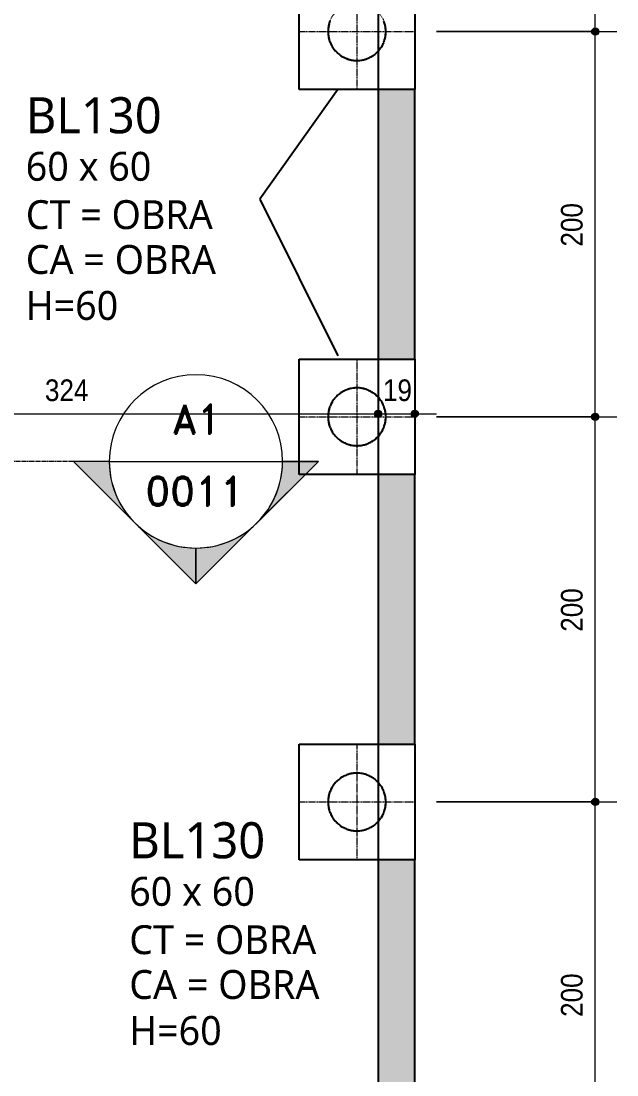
# Model space of a CAD drawing. Extents: x -2131 to 52870, y -3196 to 88043.
# Drawn here: x 46123 to 46432, y 406 to 953 of the extents above; entities that cross this region are included whole.
import ezdxf

# ---------------------------------------------------------------- set-up
doc = ezdxf.new("R2010")
doc.units = 0
for name, pattern in [('Centro de 6 mm', [1.32, 0.6, -0.24, 0.24, -0.24]), ('Hidden', [0.714375, 0.47625, -0.238125]), ('Traço', [0.635, 0.3175, -0.3175])]:
    doc.linetypes.add(name, pattern=pattern)
for name, color, linetype, lineweight in [('A-ANNO-DIMS', 7, 'Continuous', 9), ('A-ANNO-DIMS-75', 7, 'Continuous', 9), ('A-DETL-THIN', 7, 'Continuous', 25), ('G-ANNO-SYMB', 7, 'Continuous', 9), ('S-BEAM', 7, 'Continuous', 25), ('S-BEAM-HDLN', 7, 'Traço', 25), ('S-FNDN', 7, 'Continuous', 25), ('S-FNDN-HDLN', 7, 'Traço', 18), ('S-FNDN-IDEN', 7, 'Continuous', 9)]:
    doc.layers.add(name, color=color, linetype=linetype, lineweight=lineweight)
doc.styles.add('Fira Sans_3', font='', dxfattribs={"width": 0.9, "height": 11.25})
doc.styles.add('Gadugi', font='gadugi.ttf', dxfattribs={"height": 15})
doc.styles.add('Gadugi_7', font='gadugi.ttf', dxfattribs={"height": 0.2})
doc.styles.add('Gadugi_8', font='gadugi.ttf', dxfattribs={"height": 18.75})
doc.styles.add('RomanD', font='romand__.ttf', dxfattribs={"height": 15})
doc.styles.get('Fira Sans_3').set_extended_font_data('Fira Sans')
doc.dimstyles.new('PED_1_5mm_ESQ_3', dxfattribs={"dimscale": 30.48, "dimtxt": 15.344768, "dimasz": 0.492126, "dimexe": 0.369094, "dimexo": 0.369094, "dimgap": 0.073819, "dimtad": 1, "dimdec": 1, "dimrnd": 0.5, "dimdsep": 46, "dimtxsty": 'Fira Sans_3', "dimblk1": 'DOTSMALL', "dimblk2": 'DOTSMALL', "dimsah": 1, "dimcen": 0.09, "dimdle": 0.369094, "dimazin": 0, "dimtfac": 1, "dimtdec": 4, "dimtix": 1, "dimtmove": 0, "dimatfit": 3, "dimfxl": 1, "dimtvp": 1, "dimtolj": 1, "dimtzin": 0, "dimarcsym": 2})
doc.dimstyles.new('PED_1_5mm_ESQ_7', dxfattribs={"dimscale": 30.48, "dimtxt": 15.344768, "dimasz": 0.492126, "dimexe": 0.369094, "dimexo": 0.369094, "dimgap": 0.073819, "dimtad": 1, "dimdec": 1, "dimrnd": 0.5, "dimdsep": 46, "dimtxsty": 'Fira Sans_3', "dimblk1": 'DOTSMALL', "dimblk2": 'DOTSMALL', "dimsah": 1, "dimcen": 0.09, "dimdle": 0.369094, "dimazin": 0, "dimtfac": 1, "dimtdec": 4, "dimtix": 1, "dimtmove": 0, "dimatfit": 3, "dimfxl": 1, "dimtvp": 1, "dimtolj": 1, "dimtzin": 0, "dimarcsym": 2})

# ---------------------------------------------------------------- blocks, each defined once
blk = doc.blocks.new('PED_BLRET-1EST_R01_2019_muro_ - 60x60x60-3843966-PL C 001 - FORMA DO TÉRREO')
at = {"layer": 'S-FNDN', "linetype": 'Hidden', "lineweight": 18}
for p, q in [((0, 30), (0, -30)), ((-30, 0), (30, 0))]:
    blk.add_line(p, q, dxfattribs=at)
at = {"layer": 'S-FNDN-HDLN'}
blk.add_circle((0, 0), 15, dxfattribs=at)
blk = doc.blocks.new('Corte - M_Cabeça do corte - Preenchida-2060824-PL C 001 - FORMA DO TÉRREO')
at = {"layer": 'G-ANNO-SYMB'}
h = blk.add_hatch(color=256, dxfattribs=at)
edge = h.paths.add_edge_path(flags=0)
edge.add_line((-0.6, 0.8485), (-0.6, 0.6))
edge.add_arc((-0.6, 0), 0.6, 90, 135)
edge.add_line((-1.0243, 0.4243), (-0.6, 0.8485))
h = blk.add_hatch(color=256, dxfattribs=at)
edge = h.paths.add_edge_path(flags=0)
edge.add_line((-0.6, 0.8485), (-0.1757, 0.4243))
edge.add_arc((-0.6, 0), 0.6, 45, 90)
edge.add_line((-0.6, 0.6), (-0.6, 0.8485))
h = blk.add_hatch(color=256, dxfattribs=at)
edge = h.paths.add_edge_path(flags=0)
edge.add_line((-1.4485, 0), (-1.0243, 0.4243))
edge.add_arc((-0.6, 0), 0.6, 135, 180)
edge.add_line((-1.2, 0), (-1.4485, 0))
h = blk.add_hatch(color=256, dxfattribs=at)
edge = h.paths.add_edge_path(flags=0)
edge.add_line((0.2485, 0), (0, 0))
edge.add_arc((-0.6, 0), 0.6, 360, 405)
edge.add_line((-0.1757, 0.4243), (0.2485, 0))
for p, q in [((-0.6, 0.8485), (-1.4485, 0)), ((-0.6, 0.8485), (-1.0243, 0.4243)), ((-0.6, 0.8485), (0.2485, 0)), ((-0.6, 0.6), (-0.6, 0.8485)), ((-0.6, 0.8485), (-0.6, 0.6)), ((-0.1757, 0.4243), (-0.6, 0.8485)), ((-1.0243, 0.4243), (-1.4485, 0)), ((0.2485, 0), (-0.1757, 0.4243)), ((-1.4485, 0), (-1.2, 0)), ((0, 0), (0.2485, 0)), ((-1.2, 0), (-1.4485, 0)), ((0, 0), (0.2485, 0))]:
    blk.add_line(p, q, dxfattribs=at)
for start, end in [(360, 180), (90, 135), (45, 90), (135, 180), (360, 45), (180, 360)]:
    blk.add_arc((-0.6, 0), 0.6, start, end, dxfattribs=at)
blk = doc.blocks.new('DIMBLOCK419-PL C 001 - FORMA DO TÉRREO')
at = {"layer": 'A-ANNO-DIMS-75', "transparency": 16777216}
h = blk.add_hatch(color=256, dxfattribs=at)
edge = h.paths.add_edge_path(flags=0)
edge.add_arc((45984.13, 749.52), 1.88, 0, 360)
h = blk.add_hatch(color=256, dxfattribs=at)
edge = h.paths.add_edge_path(flags=0)
edge.add_arc((46308.11, 749.52), 1.88, 0, 360)
for p, q in [((45984.13, 740.92), (45984.13, 760.77)), ((46308.11, -184.7), (46308.11, 760.77)), ((45972.88, 749.52), (46308.11, 749.52)), ((45984.13, 749.52), (45984.13, 740.92)), ((46308.11, 749.52), (46308.11, -184.7))]:
    blk.add_line(p, q, dxfattribs=at)
for centre in [(45984.13, 749.52), (46308.11, 749.52)]:
    blk.add_circle(centre, 1.88, dxfattribs=at)
at = {"layer": 'A-ANNO-DIMS-75', "color": 0, "transparency": 16777216, "insert": (46135.1, 767.35), "char_height": 11.25, "width": 26.4402, "attachment_point": 1, "line_spacing_factor": 1.049215, "style": 'Fira Sans_3'}
blk.add_mtext('324', dxfattribs=at)
blk = doc.blocks.new('_DotSmall')
at = {"color": 0, "linetype": 'ByBlock', "const_width": 0.5}
blk.add_lwpolyline([(-0.0625, 0, 1), (0.0625, 0, 1)], format="xyb", close=True, dxfattribs=at)
blk = doc.blocks.new('DIMBLOCK420-PL C 001 - FORMA DO TÉRREO')
at = {"layer": 'A-ANNO-DIMS-75', "transparency": 16777216}
h = blk.add_hatch(color=256, dxfattribs=at)
edge = h.paths.add_edge_path(flags=0)
edge.add_arc((46308.11, 749.52), 1.88, 0, 360)
h = blk.add_hatch(color=256, dxfattribs=at)
edge = h.paths.add_edge_path(flags=0)
edge.add_arc((46327.11, 749.52), 1.88, 0, 360)
for p, q in [((46308.11, -184.7), (46308.11, 760.77)), ((46327.11, -184.7), (46327.11, 760.77)), ((46308.11, 749.52), (46338.36, 749.52)), ((46308.11, 749.52), (46308.11, -184.7)), ((46327.11, 749.52), (46327.11, -184.7))]:
    blk.add_line(p, q, dxfattribs=at)
for centre in [(46308.11, 749.52), (46327.11, 749.52)]:
    blk.add_circle(centre, 1.88, dxfattribs=at)
at = {"layer": 'A-ANNO-DIMS-75', "color": 0, "transparency": 16777216, "insert": (46310.63, 767.35), "char_height": 11.25, "width": 16.7612, "attachment_point": 1, "line_spacing_factor": 1.049215, "style": 'Fira Sans_3'}
blk.add_mtext('19', dxfattribs=at)
blk = doc.blocks.new('DIMBLOCK594-PL C 001 - FORMA DO TÉRREO')
at = {"layer": 'A-ANNO-DIMS-75', "transparency": 16777216}
h = blk.add_hatch(color=256, dxfattribs=at)
edge = h.paths.add_edge_path(flags=0)
edge.add_arc((46420.87, 547.94), 1.88, 0, 360)
h = blk.add_hatch(color=256, dxfattribs=at)
edge = h.paths.add_edge_path(flags=0)
edge.add_arc((46420.87, 347.94), 1.88, 0, 360)
for p, q in [((46338.36, 547.94), (46432.12, 547.94)), ((46420.87, 547.94), (46338.36, 547.94)), ((46420.87, 347.94), (46420.87, 547.94)), ((46338.36, 347.94), (46432.12, 347.94)), ((46420.87, 347.94), (46338.36, 347.94))]:
    blk.add_line(p, q, dxfattribs=at)
for centre in [(46420.87, 547.94), (46420.87, 347.94)]:
    blk.add_circle(centre, 1.88, dxfattribs=at)
at = {"layer": 'A-ANNO-DIMS-75', "color": 0, "transparency": 16777216, "insert": (46403.04, 436.33), "char_height": 11.25, "width": 27.8567, "attachment_point": 1, "rotation": 90, "line_spacing_factor": 1.049215, "style": 'Fira Sans_3'}
blk.add_mtext('200', dxfattribs=at)
blk = doc.blocks.new('DIMBLOCK595-PL C 001 - FORMA DO TÉRREO')
at = {"layer": 'A-ANNO-DIMS-75', "transparency": 16777216}
h = blk.add_hatch(color=256, dxfattribs=at)
edge = h.paths.add_edge_path(flags=0)
edge.add_arc((46420.87, 747.94), 1.88, 0, 360)
h = blk.add_hatch(color=256, dxfattribs=at)
edge = h.paths.add_edge_path(flags=0)
edge.add_arc((46420.87, 547.94), 1.88, 0, 360)
for p, q in [((46338.36, 747.94), (46432.12, 747.94)), ((46420.87, 747.94), (46338.36, 747.94)), ((46420.87, 547.94), (46420.87, 747.94)), ((46338.36, 547.94), (46432.12, 547.94)), ((46420.87, 547.94), (46338.36, 547.94))]:
    blk.add_line(p, q, dxfattribs=at)
for centre in [(46420.87, 747.94), (46420.87, 547.94)]:
    blk.add_circle(centre, 1.88, dxfattribs=at)
at = {"layer": 'A-ANNO-DIMS-75', "color": 0, "transparency": 16777216, "insert": (46403.04, 636.33), "char_height": 11.25, "width": 27.8567, "attachment_point": 1, "rotation": 90, "line_spacing_factor": 1.049215, "style": 'Fira Sans_3'}
blk.add_mtext('200', dxfattribs=at)
blk = doc.blocks.new('DIMBLOCK596-PL C 001 - FORMA DO TÉRREO')
at = {"layer": 'A-ANNO-DIMS-75', "transparency": 16777216}
h = blk.add_hatch(color=256, dxfattribs=at)
edge = h.paths.add_edge_path(flags=0)
edge.add_arc((46420.87, 947.94), 1.88, 0, 360)
h = blk.add_hatch(color=256, dxfattribs=at)
edge = h.paths.add_edge_path(flags=0)
edge.add_arc((46420.87, 747.94), 1.88, 0, 360)
for p, q in [((46338.36, 947.94), (46432.12, 947.94)), ((46420.87, 947.94), (46338.36, 947.94)), ((46420.87, 747.94), (46420.87, 947.94)), ((46338.36, 747.94), (46432.12, 747.94)), ((46420.87, 747.94), (46338.36, 747.94))]:
    blk.add_line(p, q, dxfattribs=at)
for centre in [(46420.87, 947.94), (46420.87, 747.94)]:
    blk.add_circle(centre, 1.88, dxfattribs=at)
at = {"layer": 'A-ANNO-DIMS-75', "color": 0, "transparency": 16777216, "insert": (46403.04, 836.33), "char_height": 11.25, "width": 27.8567, "attachment_point": 1, "rotation": 90, "line_spacing_factor": 1.049215, "style": 'Fira Sans_3'}
blk.add_mtext('200', dxfattribs=at)
blk = doc.blocks.new('DIMBLOCK597-PL C 001 - FORMA DO TÉRREO')
at = {"layer": 'A-ANNO-DIMS-75', "transparency": 16777216}
h = blk.add_hatch(color=256, dxfattribs=at)
edge = h.paths.add_edge_path(flags=0)
edge.add_arc((46420.87, 1148.07), 1.88, 0, 360)
h = blk.add_hatch(color=256, dxfattribs=at)
edge = h.paths.add_edge_path(flags=0)
edge.add_arc((46420.87, 947.94), 1.88, 0, 360)
for p, q in [((46338.36, 1148.07), (46432.12, 1148.07)), ((46420.87, 1148.07), (46338.36, 1148.07)), ((46420.87, 947.94), (46420.87, 1148.07)), ((46338.36, 947.94), (46432.12, 947.94)), ((46420.87, 947.94), (46338.36, 947.94))]:
    blk.add_line(p, q, dxfattribs=at)
for centre in [(46420.87, 1148.07), (46420.87, 947.94)]:
    blk.add_circle(centre, 1.88, dxfattribs=at)
at = {"layer": 'A-ANNO-DIMS-75', "color": 0, "transparency": 16777216, "insert": (46403.04, 1036.4), "char_height": 11.25, "width": 27.8567, "attachment_point": 1, "rotation": 90, "line_spacing_factor": 1.049215, "style": 'Fira Sans_3'}
blk.add_mtext('200', dxfattribs=at)
blk = doc.blocks.new('PED_TAG_BLOCO - BLOCO-3844252-PL C 001 - FORMA DO TÉRREO')
at = {"layer": 'S-FNDN-IDEN', "char_height": 0.2, "attachment_point": 1, "style": 'Gadugi_7'}
for s, insert, width in [('CT = OBRA', (-0.9768, -0.9984), 1.715611), ('CA = OBRA', (-0.9768, -1.3088), 1.755696)]:
    blk.add_mtext(s, dxfattribs=dict(at, insert=insert, width=width))

msp = doc.modelspace()

# ---------------------------------------------------------------- hatches: boundary and pattern name
at = {"layer": 'S-BEAM', "true_color": 0x800080}
for points in [[(46327.109, 777.942), (46327.109, 917.942), (46308.109, 917.942), (46308.109, 777.942)], [(46308.109, 577.942), (46327.109, 577.942), (46327.109, 717.942), (46308.109, 717.942), (46308.109, 598.26)], [(46327.109, 377.942), (46327.109, 517.942), (46308.109, 517.942), (46308.109, 377.942)]]:
    msp.add_hatch(color=216, dxfattribs=at).paths.add_polyline_path(points, flags=0)

# ---------------------------------------------------------------- linework, layer by layer
at = {"layer": 'A-DETL-THIN'}
for p, q in [((46287.173, 917.942), (46246.645, 860.868)), ((46246.645, 860.868), (46287.173, 779.669))]:
    msp.add_line(p, q, dxfattribs=at)
at = {"layer": 'G-ANNO-SYMB', "linetype": 'Centro de 6 mm'}
msp.add_line((46168.509, 724.8), (42055.753, 724.8), dxfattribs=at)
at = {"layer": 'G-ANNO-SYMB'}
msp.add_line((46168.509, 724.8), (46258.509, 724.8), dxfattribs=at)
at = {"layer": 'S-BEAM'}
for p, q in [((46308.109, 917.942), (46308.109, 777.942)), ((46327.109, 777.942), (46327.109, 917.942)), ((46308.109, 717.942), (46308.109, 577.942)), ((46327.109, 577.942), (46327.109, 717.942)), ((46308.109, 517.942), (46308.109, 377.942)), ((46327.109, 377.942), (46327.109, 517.942))]:
    msp.add_line(p, q, dxfattribs=at)
at = {"layer": 'S-BEAM-HDLN', "linetype": 'Continuous'}
for p, q in [((46308.109, 977.942), (46308.109, 917.942)), ((46308.109, 777.942), (46308.109, 717.942)), ((46308.109, 577.942), (46308.109, 517.942))]:
    msp.add_line(p, q, dxfattribs=at)
at = {"layer": 'S-FNDN'}
for p, q in [((46267.109, 917.942), (46267.109, 977.942)), ((46327.109, 977.942), (46327.109, 917.942)), ((46327.109, 917.942), (46267.109, 917.942)), ((46267.109, 717.942), (46267.109, 777.942)), ((46267.109, 777.942), (46327.109, 777.942)), ((46327.109, 777.942), (46327.109, 717.942)), ((46327.109, 717.942), (46267.109, 717.942)), ((46267.109, 517.942), (46267.109, 577.942)), ((46267.109, 577.942), (46327.109, 577.942)), ((46327.109, 577.942), (46327.109, 517.942)), ((46327.109, 517.942), (46267.109, 517.942))]:
    msp.add_line(p, q, dxfattribs=at)
for centre, start, end in [((46297.109, 947.942), 158.84132, 167.60263), ((46297.109, 947.942), 16.83706, 21.40185), ((46297.109, 947.942), 2.7962, 16.69887), ((46297.109, 947.942), 175.62159, 180), ((46297.109, 947.942), 180, 184.37841), ((46297.109, 947.942), 175.22874, 178.40302), ((46297.109, 947.942), 181.59698, 184.77126), ((46297.109, 947.942), 167.84677, 175.35438), ((46297.109, 947.942), 184.64562, 192.15323), ((46297.109, 947.942), 168.70494, 174.93756), ((46297.109, 947.942), 164.35508, 168.47804), ((46297.109, 947.942), 343.30113, 357.2038), ((46297.109, 947.942), 1.59698, 15.64492), ((46297.109, 947.942), 344.35508, 358.40302), ((46297.109, 947.942), 185.06244, 191.29506), ((46297.109, 947.942), 191.52196, 195.64492), ((46297.109, 947.942), 192.39737, 201.15868), ((46297.109, 947.942), 201.45383, 208.9451), ((46297.109, 947.942), 201.64713, 207.55149), ((46297.109, 947.942), 326.53639, 336.7339), ((46297.109, 947.942), 328.63648, 338.24151), ((46297.109, 947.942), 338.59815, 343.16294), ((46297.109, 947.942), 207.73757, 211.36352), ((46297.109, 947.942), 209.16988, 217.94519), ((46297.109, 947.942), 217.9462, 218.24151), ((46297.109, 947.942), 218.27488, 225.73167), ((46297.109, 947.942), 218.91936, 223.75583), ((46297.109, 947.942), 223.91373, 227.08763), ((46297.109, 947.942), 225.93996, 234.7406), ((46297.109, 947.942), 233.98137, 238.9837), ((46297.109, 947.942), 302.96918, 309.61887), ((46297.109, 947.942), 305.06244, 306.01863), ((46297.109, 947.942), 309.77162, 319.23945), ((46297.109, 947.942), 312.91237, 321.24004), ((46297.109, 947.942), 320.35813, 326.39131), ((46297.109, 947.942), 321.64713, 322.0538), ((46297.109, 947.942), 235.11407, 242.51415), ((46297.109, 947.942), 241.0163, 242.8204), ((46297.109, 947.942), 242.70825, 251.54921), ((46297.109, 947.942), 249.85869, 256.08627), ((46297.109, 947.942), 251.97995, 259.29348), ((46297.109, 947.942), 256.24417, 258.56678), ((46297.109, 947.942), 259.47522, 268.3784), ((46297.109, 947.942), 265.66483, 272.26243), ((46297.109, 947.942), 268.88727, 276.07036), ((46297.109, 947.942), 272.44851, 274.33517), ((46297.109, 947.942), 276.24125, 285.24206), ((46297.109, 947.942), 281.43322, 288.47804), ((46297.109, 947.942), 285.86382, 292.84534), ((46297.109, 947.942), 288.70494, 290.14131), ((46297.109, 947.942), 293.00664, 302.16997), ((46297.109, 947.942), 297.1796, 304.77126), ((46297.109, 747.942), 121.0163, 126.01863), ((46297.109, 747.942), 117.48585, 124.88593), ((46297.109, 747.942), 117.1796, 118.9837), ((46297.109, 747.942), 108.45079, 117.29175), ((46297.109, 747.942), 103.91373, 110.14131), ((46297.109, 747.942), 100.70652, 108.02005), ((46297.109, 747.942), 101.43322, 103.75583), ((46297.109, 747.942), 91.6216, 100.52478), ((46297.109, 747.942), 87.73757, 94.33517), ((46297.109, 747.942), 83.92964, 91.11273), ((46297.109, 747.942), 85.66483, 87.55149), ((46297.109, 747.942), 74.75794, 83.75875), ((46297.109, 747.942), 71.52196, 78.56678), ((46297.109, 747.942), 67.15466, 74.13618), ((46297.109, 747.942), 69.85869, 71.29506), ((46297.109, 747.942), 57.83003, 66.99336), ((46297.109, 747.942), 55.22874, 62.8204), ((46297.109, 747.942), 151.0549, 158.54617), ((46297.109, 747.942), 148.63648, 152.26243), ((46297.109, 747.942), 142.05481, 150.83012), ((46297.109, 747.942), 141.75849, 142.0538), ((46297.109, 747.942), 134.26833, 141.72512), ((46297.109, 747.942), 136.24417, 141.08064), ((46297.109, 747.942), 132.91237, 136.08627), ((46297.109, 747.942), 125.2594, 134.06004), ((46297.109, 747.942), 50.38113, 57.03082), ((46297.109, 747.942), 53.98137, 54.93756), ((46297.109, 747.942), 40.76055, 50.22838), ((46297.109, 747.942), 38.75996, 47.08763), ((46297.109, 747.942), 33.60869, 39.64187), ((46297.109, 747.942), 37.9462, 38.35287), ((46297.109, 747.942), 23.2661, 33.46361), ((46297.109, 747.942), 21.75849, 31.36352), ((46297.109, 747.942), 167.84677, 175.35438), ((46297.109, 747.942), 168.70494, 174.93756), ((46297.109, 747.942), 164.35508, 168.47804), ((46297.109, 747.942), 158.84132, 167.60263), ((46297.109, 747.942), 152.44851, 158.35287), ((46297.109, 747.942), 16.83706, 21.40185), ((46297.109, 747.942), 2.7962, 16.69887), ((46297.109, 747.942), 1.59698, 15.64492), ((46297.109, 747.942), 175.62159, 180), ((46297.109, 747.942), 180, 184.37841), ((46297.109, 747.942), 175.22874, 178.40302), ((46297.109, 747.942), 181.59698, 184.77126), ((46297.109, 747.942), 184.64562, 192.15323), ((46297.109, 747.942), 185.06244, 191.29506), ((46297.109, 747.942), 191.52196, 195.64492), ((46297.109, 747.942), 192.39737, 201.15868), ((46297.109, 747.942), 343.30113, 357.2038), ((46297.109, 747.942), 344.35508, 358.40302), ((46297.109, 747.942), 201.45383, 208.9451), ((46297.109, 747.942), 201.64713, 207.55149), ((46297.109, 747.942), 207.73757, 211.36352), ((46297.109, 747.942), 209.16988, 217.94519), ((46297.109, 747.942), 320.35813, 326.39131), ((46297.109, 747.942), 326.53639, 336.7339), ((46297.109, 747.942), 328.63648, 338.24151), ((46297.109, 747.942), 338.59815, 343.16294), ((46297.109, 747.942), 217.9462, 218.24151), ((46297.109, 747.942), 218.27488, 225.73167), ((46297.109, 747.942), 218.91936, 223.75583), ((46297.109, 747.942), 223.91373, 227.08763), ((46297.109, 747.942), 225.93996, 234.7406), ((46297.109, 747.942), 233.98137, 238.9837), ((46297.109, 747.942), 235.11407, 242.51415), ((46297.109, 747.942), 241.0163, 242.8204), ((46297.109, 747.942), 242.70825, 251.54921), ((46297.109, 747.942), 249.85869, 256.08627), ((46297.109, 747.942), 251.97995, 259.29348), ((46297.109, 747.942), 256.24417, 258.56678), ((46297.109, 747.942), 276.24125, 285.24206), ((46297.109, 747.942), 281.43322, 288.47804), ((46297.109, 747.942), 285.86382, 292.84534), ((46297.109, 747.942), 288.70494, 290.14131), ((46297.109, 747.942), 293.00664, 302.16997), ((46297.109, 747.942), 297.1796, 304.77126), ((46297.109, 747.942), 302.96918, 309.61887), ((46297.109, 747.942), 305.06244, 306.01863), ((46297.109, 747.942), 309.77162, 319.23945), ((46297.109, 747.942), 312.91237, 321.24004), ((46297.109, 747.942), 321.64713, 322.0538), ((46297.109, 747.942), 259.47522, 268.3784), ((46297.109, 747.942), 265.66483, 272.26243), ((46297.109, 747.942), 268.88727, 276.07036), ((46297.109, 747.942), 272.44851, 274.33517), ((46297.109, 547.942), 134.26833, 141.72512), ((46297.109, 547.942), 136.24417, 141.08064), ((46297.109, 547.942), 132.91237, 136.08627), ((46297.109, 547.942), 125.2594, 134.06004), ((46297.109, 547.942), 121.0163, 126.01863), ((46297.109, 547.942), 117.48585, 124.88593), ((46297.109, 547.942), 117.1796, 118.9837), ((46297.109, 547.942), 108.45079, 117.29175), ((46297.109, 547.942), 103.91373, 110.14131), ((46297.109, 547.942), 100.70652, 108.02005), ((46297.109, 547.942), 101.43322, 103.75583), ((46297.109, 547.942), 91.6216, 100.52478), ((46297.109, 547.942), 87.73757, 94.33517), ((46297.109, 547.942), 83.92964, 91.11273), ((46297.109, 547.942), 85.66483, 87.55149), ((46297.109, 547.942), 74.75794, 83.75875), ((46297.109, 547.942), 71.52196, 78.56678), ((46297.109, 547.942), 67.15466, 74.13618), ((46297.109, 547.942), 69.85869, 71.29506), ((46297.109, 547.942), 57.83003, 66.99336), ((46297.109, 547.942), 55.22874, 62.8204), ((46297.109, 547.942), 50.38113, 57.03082), ((46297.109, 547.942), 53.98137, 54.93756), ((46297.109, 547.942), 40.76055, 50.22838), ((46297.109, 547.942), 38.75996, 47.08763), ((46297.109, 547.942), 158.84132, 167.60263), ((46297.109, 547.942), 151.0549, 158.54617), ((46297.109, 547.942), 152.44851, 158.35287), ((46297.109, 547.942), 148.63648, 152.26243), ((46297.109, 547.942), 142.05481, 150.83012), ((46297.109, 547.942), 141.75849, 142.0538), ((46297.109, 547.942), 33.60869, 39.64187), ((46297.109, 547.942), 37.9462, 38.35287), ((46297.109, 547.942), 23.2661, 33.46361), ((46297.109, 547.942), 21.75849, 31.36352), ((46297.109, 547.942), 16.83706, 21.40185), ((46297.109, 547.942), 175.62159, 180), ((46297.109, 547.942), 180, 184.37841), ((46297.109, 547.942), 175.22874, 178.40302), ((46297.109, 547.942), 181.59698, 184.77126), ((46297.109, 547.942), 167.84677, 175.35438), ((46297.109, 547.942), 168.70494, 174.93756), ((46297.109, 547.942), 164.35508, 168.47804), ((46297.109, 547.942), 2.7962, 16.69887), ((46297.109, 547.942), 343.30113, 357.2038), ((46297.109, 547.942), 1.59698, 15.64492), ((46297.109, 547.942), 344.35508, 358.40302), ((46297.109, 547.942), 184.64562, 192.15323), ((46297.109, 547.942), 185.06244, 191.29506), ((46297.109, 547.942), 191.52196, 195.64492), ((46297.109, 547.942), 192.39737, 201.15868), ((46297.109, 547.942), 201.45383, 208.9451), ((46297.109, 547.942), 201.64713, 207.55149), ((46297.109, 547.942), 326.53639, 336.7339), ((46297.109, 547.942), 328.63648, 338.24151), ((46297.109, 547.942), 338.59815, 343.16294), ((46297.109, 547.942), 207.73757, 211.36352), ((46297.109, 547.942), 209.16988, 217.94519), ((46297.109, 547.942), 217.9462, 218.24151), ((46297.109, 547.942), 218.27488, 225.73167), ((46297.109, 547.942), 218.91936, 223.75583), ((46297.109, 547.942), 223.91373, 227.08763), ((46297.109, 547.942), 225.93996, 234.7406), ((46297.109, 547.942), 302.96918, 309.61887), ((46297.109, 547.942), 309.77162, 319.23945), ((46297.109, 547.942), 312.91237, 321.24004), ((46297.109, 547.942), 320.35813, 326.39131), ((46297.109, 547.942), 321.64713, 322.0538), ((46297.109, 547.942), 233.98137, 238.9837), ((46297.109, 547.942), 235.11407, 242.51415), ((46297.109, 547.942), 241.0163, 242.8204), ((46297.109, 547.942), 242.70825, 251.54921), ((46297.109, 547.942), 249.85869, 256.08627), ((46297.109, 547.942), 251.97995, 259.29348), ((46297.109, 547.942), 256.24417, 258.56678), ((46297.109, 547.942), 259.47522, 268.3784), ((46297.109, 547.942), 265.66483, 272.26243), ((46297.109, 547.942), 268.88727, 276.07036), ((46297.109, 547.942), 272.44851, 274.33517), ((46297.109, 547.942), 276.24125, 285.24206), ((46297.109, 547.942), 281.43322, 288.47804), ((46297.109, 547.942), 285.86382, 292.84534), ((46297.109, 547.942), 288.70494, 290.14131), ((46297.109, 547.942), 293.00664, 302.16997), ((46297.109, 547.942), 297.1796, 304.77126), ((46297.109, 547.942), 305.06244, 306.01863)]:
    msp.add_arc(centre, 15, start, end, dxfattribs=at)
at = {"layer": 'S-FNDN-HDLN'}
for centre, start, end in [((46297.109, 947.942), 159.62892, 164.2014), ((46297.109, 947.942), 16.24417, 20.37108), ((46297.109, 947.942), 15.7986, 16.08627), ((46297.109, 947.942), 195.7986, 200.37108), ((46297.109, 947.942), 339.62892, 343.75583), ((46297.109, 947.942), 343.91373, 344.2014), ((46297.109, 947.942), 211.53306, 217.30704), ((46297.109, 947.942), 227.2768, 233.52457), ((46297.109, 947.942), 306.47543, 311.29506), ((46297.109, 947.942), 311.52196, 312.7232), ((46297.109, 947.942), 322.69296, 327.55149), ((46297.109, 947.942), 327.73757, 328.46694), ((46297.109, 947.942), 243.03446, 249.50314), ((46297.109, 947.942), 258.81344, 261.08064), ((46297.109, 947.942), 261.75849, 265.37364), ((46297.109, 947.942), 274.62636, 278.35287), ((46297.109, 947.942), 278.75996, 281.18656), ((46297.109, 947.942), 290.49686, 294.93756), ((46297.109, 947.942), 295.22874, 296.96554), ((46297.109, 747.942), 110.49686, 116.96554), ((46297.109, 747.942), 98.91936, 101.18656), ((46297.109, 747.942), 94.62636, 98.24151), ((46297.109, 747.942), 81.64713, 85.37364), ((46297.109, 747.942), 78.81344, 81.24004), ((46297.109, 747.942), 65.06244, 69.50314), ((46297.109, 747.942), 63.03446, 64.77126), ((46297.109, 747.942), 142.69296, 148.46694), ((46297.109, 747.942), 126.47543, 132.7232), ((46297.109, 747.942), 48.70494, 53.52457), ((46297.109, 747.942), 47.2768, 48.47804), ((46297.109, 747.942), 32.44851, 37.30704), ((46297.109, 747.942), 31.53306, 32.26243), ((46297.109, 747.942), 159.62892, 164.2014), ((46297.109, 747.942), 16.24417, 20.37108), ((46297.109, 747.942), 15.7986, 16.08627), ((46297.109, 747.942), 195.7986, 200.37108), ((46297.109, 747.942), 211.53306, 217.30704), ((46297.109, 747.942), 322.69296, 327.55149), ((46297.109, 747.942), 327.73757, 328.46694), ((46297.109, 747.942), 339.62892, 343.75583), ((46297.109, 747.942), 343.91373, 344.2014), ((46297.109, 747.942), 227.2768, 233.52457), ((46297.109, 747.942), 243.03446, 249.50314), ((46297.109, 747.942), 290.49686, 294.93756), ((46297.109, 747.942), 295.22874, 296.96554), ((46297.109, 747.942), 306.47543, 311.29506), ((46297.109, 747.942), 311.52196, 312.7232), ((46297.109, 747.942), 258.81344, 261.08064), ((46297.109, 747.942), 261.75849, 265.37364), ((46297.109, 747.942), 274.62636, 278.35287), ((46297.109, 747.942), 278.75996, 281.18656), ((46297.109, 547.942), 126.47543, 132.7232), ((46297.109, 547.942), 110.49686, 116.96554), ((46297.109, 547.942), 98.91936, 101.18656), ((46297.109, 547.942), 94.62636, 98.24151), ((46297.109, 547.942), 81.64713, 85.37364), ((46297.109, 547.942), 78.81344, 81.24004), ((46297.109, 547.942), 65.06244, 69.50314), ((46297.109, 547.942), 63.03446, 64.77126), ((46297.109, 547.942), 48.70494, 53.52457), ((46297.109, 547.942), 47.2768, 48.47804), ((46297.109, 547.942), 159.62892, 164.2014), ((46297.109, 547.942), 142.69296, 148.46694), ((46297.109, 547.942), 32.44851, 37.30704), ((46297.109, 547.942), 31.53306, 32.26243), ((46297.109, 547.942), 16.24417, 20.37108), ((46297.109, 547.942), 15.7986, 16.08627), ((46297.109, 547.942), 195.7986, 200.37108), ((46297.109, 547.942), 339.62892, 343.75583), ((46297.109, 547.942), 343.91373, 344.2014), ((46297.109, 547.942), 211.53306, 217.30704), ((46297.109, 547.942), 227.2768, 233.52457), ((46297.109, 547.942), 306.47543, 311.29506), ((46297.109, 547.942), 311.52196, 312.7232), ((46297.109, 547.942), 322.69296, 327.55149), ((46297.109, 547.942), 327.73757, 328.46694), ((46297.109, 547.942), 243.03446, 249.50314), ((46297.109, 547.942), 258.81344, 261.08064), ((46297.109, 547.942), 261.75849, 265.37364), ((46297.109, 547.942), 274.62636, 278.35287), ((46297.109, 547.942), 278.75996, 281.18656), ((46297.109, 547.942), 290.49686, 294.93756), ((46297.109, 547.942), 295.22874, 296.96554)]:
    msp.add_arc(centre, 15, start, end, dxfattribs=at)

# ---------------------------------------------------------------- block references
at = {"layer": 'G-ANNO-SYMB', "xscale": 74.99999999999996, "yscale": 74.99999999999996, "zscale": 74.99999999999996, "rotation": 180}
msp.add_blockref('Corte - M_Cabeça do corte - Preenchida-2060824-PL C 001 - FORMA DO TÉRREO', (46168.509, 724.8), dxfattribs=at)
at = {"layer": 'S-FNDN', "linetype": 'Hidden', "lineweight": 18}
for p in [(46297.109, 947.942), (46297.109, 747.942), (46297.109, 547.942)]:
    msp.add_blockref('PED_BLRET-1EST_R01_2019_muro_ - 60x60x60-3843966-PL C 001 - FORMA DO TÉRREO', p, dxfattribs=at)
at = {"layer": 'S-FNDN-IDEN', "xscale": 74.99999999999996, "yscale": 74.99999999999996, "zscale": 74.99999999999996}
for p in [(46198.403, 935.29), (46252.146, 558.817)]:
    msp.add_blockref('PED_TAG_BLOCO - BLOCO-3844252-PL C 001 - FORMA DO TÉRREO', p, dxfattribs=at)

# ---------------------------------------------------------------- texts
at = {"layer": 'G-ANNO-SYMB', "char_height": 15, "attachment_point": 1, "style": 'RomanD'}
for s, insert, width in [('A1', (46201.227, 754.234), 33.67087), ('0011', (46187.315, 716.817), 67.34175)]:
    msp.add_mtext(s, dxfattribs=dict(at, insert=insert, width=width))
at = {"layer": 'S-FNDN-IDEN', "color": 5, "true_color": 0x0000ff, "char_height": 18.75, "width": 85.37972, "attachment_point": 1, "style": 'Gadugi_8'}
for insert in [(46125.143, 913.904), (46178.886, 537.432)]:
    msp.add_mtext('BL130', dxfattribs=dict(at, insert=insert))
at = {"layer": 'S-FNDN-IDEN', "char_height": 15, "attachment_point": 1, "style": 'Gadugi'}
for s, insert, width in [('60 x 60', (46125.143, 885.491), 81.77212), ('H=60', (46125.143, 813.237), 63.73416), ('60 x 60', (46178.886, 509.018), 81.77212), ('H=60', (46178.886, 436.765), 63.73416)]:
    msp.add_mtext(s, dxfattribs=dict(at, insert=insert, width=width))

# ---------------------------------------------------------------- dimensions: what is measured, and where the dimension line sits
at = {"layer": 'A-ANNO-DIMS'}
for base, p1, p2, override, picture, middle in [((46420.865, 1148.07), (46327.109, 947.942), (46327.109, 1148.07), {"dimpost": '<>', "dimfxl": 200.128427}, 'DIMBLOCK597-PL C 001 - FORMA DO TÉRREO', (46412.892, 1048.006)), ((46420.865, 947.942), (46327.109, 747.942), (46327.109, 947.942), {"dimpost": '<>', "dimfxl": 200}, 'DIMBLOCK596-PL C 001 - FORMA DO TÉRREO', (46412.892, 847.942)), ((46420.865, 747.942), (46327.109, 547.942), (46327.109, 747.942), {"dimpost": '<>', "dimfxl": 199.99985}, 'DIMBLOCK595-PL C 001 - FORMA DO TÉRREO', (46412.892, 647.942)), ((46420.865, 547.942), (46327.109, 347.942), (46327.109, 547.942), {"dimpost": '<>', "dimfxl": 200}, 'DIMBLOCK594-PL C 001 - FORMA DO TÉRREO', (46412.892, 447.942))]:
    dim = msp.add_linear_dim(base=base, p1=p1, p2=p2, angle=90, dimstyle='PED_1_5mm_ESQ_7', override=override, dxfattribs=at)
    dim.commit()
    dim.dimension.update_dxf_attribs({"geometry": picture, "text_midpoint": middle})
for base, p1, p2, override, picture, middle in [((46308.109, 749.523), (45984.132, 752.174), (46308.109, -195.949), {"dimpost": '<>', "dimfxl": 1001.947911}, 'DIMBLOCK419-PL C 001 - FORMA DO TÉRREO', (46146.12, 757.496)), ((46327.109, 749.523), (46308.109, -195.949), (46327.109, -195.949), {"dimpost": '<>', "dimfxl": 19}, 'DIMBLOCK420-PL C 001 - FORMA DO TÉRREO', (46317.609, 757.577))]:
    dim = msp.add_linear_dim(base=base, p1=p1, p2=p2, dimstyle='PED_1_5mm_ESQ_3', override=override, dxfattribs=at)
    dim.commit()
    dim.dimension.update_dxf_attribs({"geometry": picture, "text_midpoint": middle})

doc.saveas('drawing.dxf')
